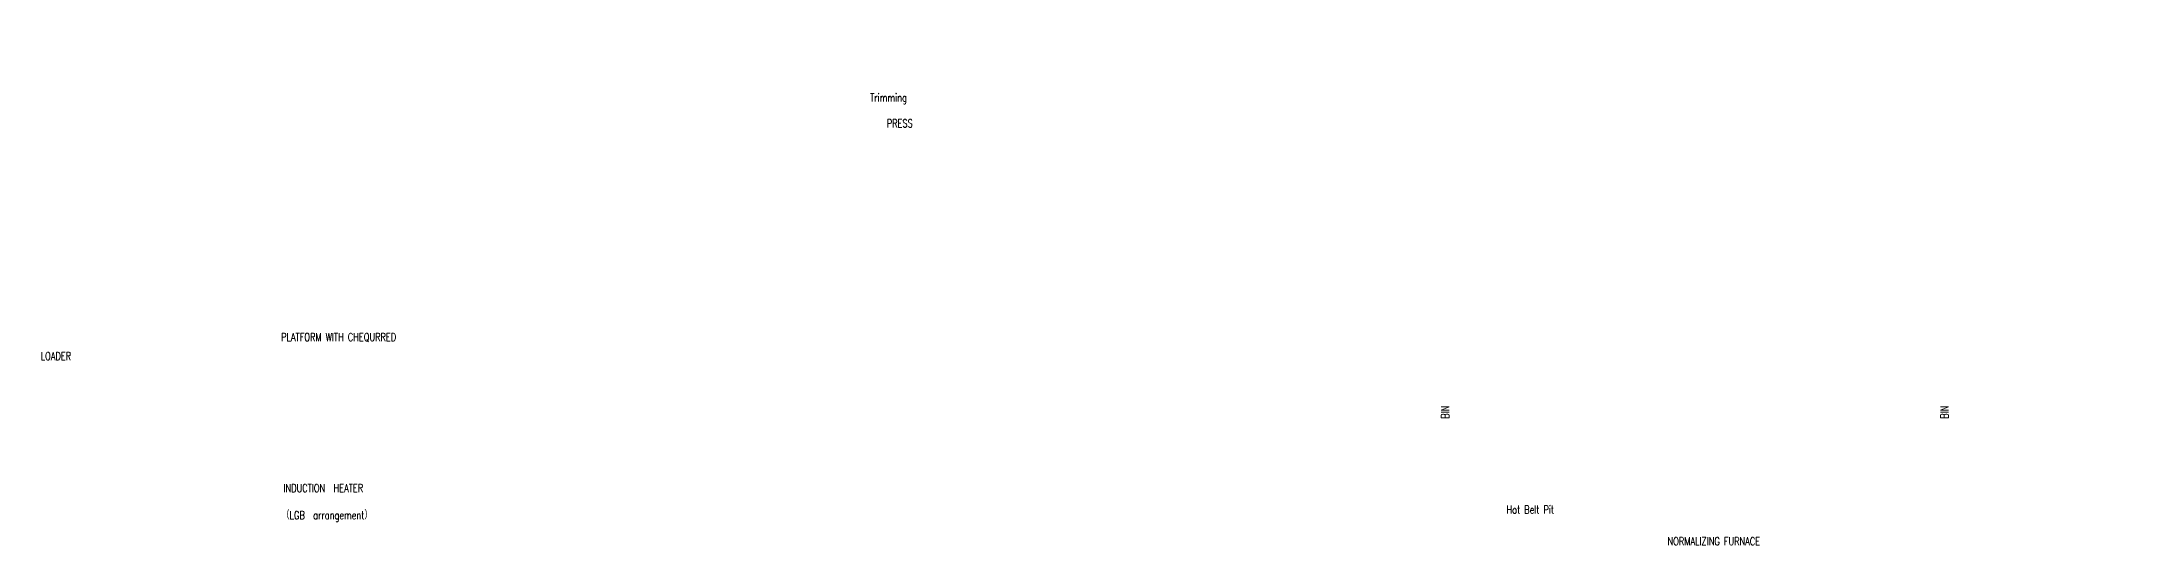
# Model space of a CAD drawing. Header units: feet. Extents: x -99009 to 3252343, y -11094690 to 9035152.
# Drawn here: x 1634033 to 1665336, y -1344811 to -1337262 of the extents above; entities that cross this region are included whole.
import ezdxf

# ---------------------------------------------------------------- set-up
doc = ezdxf.new("R2010")
doc.units = ezdxf.units.FT
doc.linetypes.add('Continous', pattern=[0])
doc.layers.add('BOR', color=6, linetype='Continous')
doc.layers.add('K-LINE', color=7, linetype='Continuous')
doc.styles.add('K-TXT2', font='simplex.shx', dxfattribs={"width": 0.75, "height": 4, "bigfont": 'extfont2.shx'})

msp = doc.modelspace()

# ---------------------------------------------------------------- hatches: boundary and pattern name
at = {"layer": 'BOR', "ltscale": 5}
msp.add_hatch(color=3, dxfattribs=at).paths.add_polyline_path([(1665332.91461, -1337262.16434), (1665333.59799, -1337262.84773), (1665335.64815, -1337262.84773), (1665335.64815, -1337262.16434)])

# ---------------------------------------------------------------- texts
at = {"layer": 'K-LINE', "linetype": 'Continuous', "lineweight": 15, "style": 'K-TXT2', "width": 0.75}
for s, p in [('Trimming', (1646454.87908, -1338160.28604)), ('PRESS', (1646704.37908, -1338545.28604)), ('PLATFORM WITH CHEQURRED', (1637623.37621, -1341750.04275)), ('LOADER', (1634017.35976, -1342034.99151)), ('INDUCTION\u3000HEATER', (1637658.15103, -1344014.44504)), ('（LGB\u3000arrangement）', (1637623.37621, -1344420.9656))]:
    msp.add_text(s, height=120, dxfattribs=at).set_placement(p)
at = {"layer": 'K-LINE', "color": 2, "linetype": 'Continuous', "lineweight": 15, "style": 'K-TXT2', "width": 0.75}
for p in [(1655139.02679, -1342914.83433), (1662624.41244, -1342914.83433)]:
    msp.add_text('BIN', height=120, rotation=90, dxfattribs=at).set_placement(p)
for s, p in [('Hot Belt Pit', (1655997.48673, -1344337.537)), ('NORMALIZING FURNACE', (1658412.45889, -1344811.25304))]:
    msp.add_text(s, height=120, dxfattribs=at).set_placement(p)

doc.saveas('drawing.dxf')
